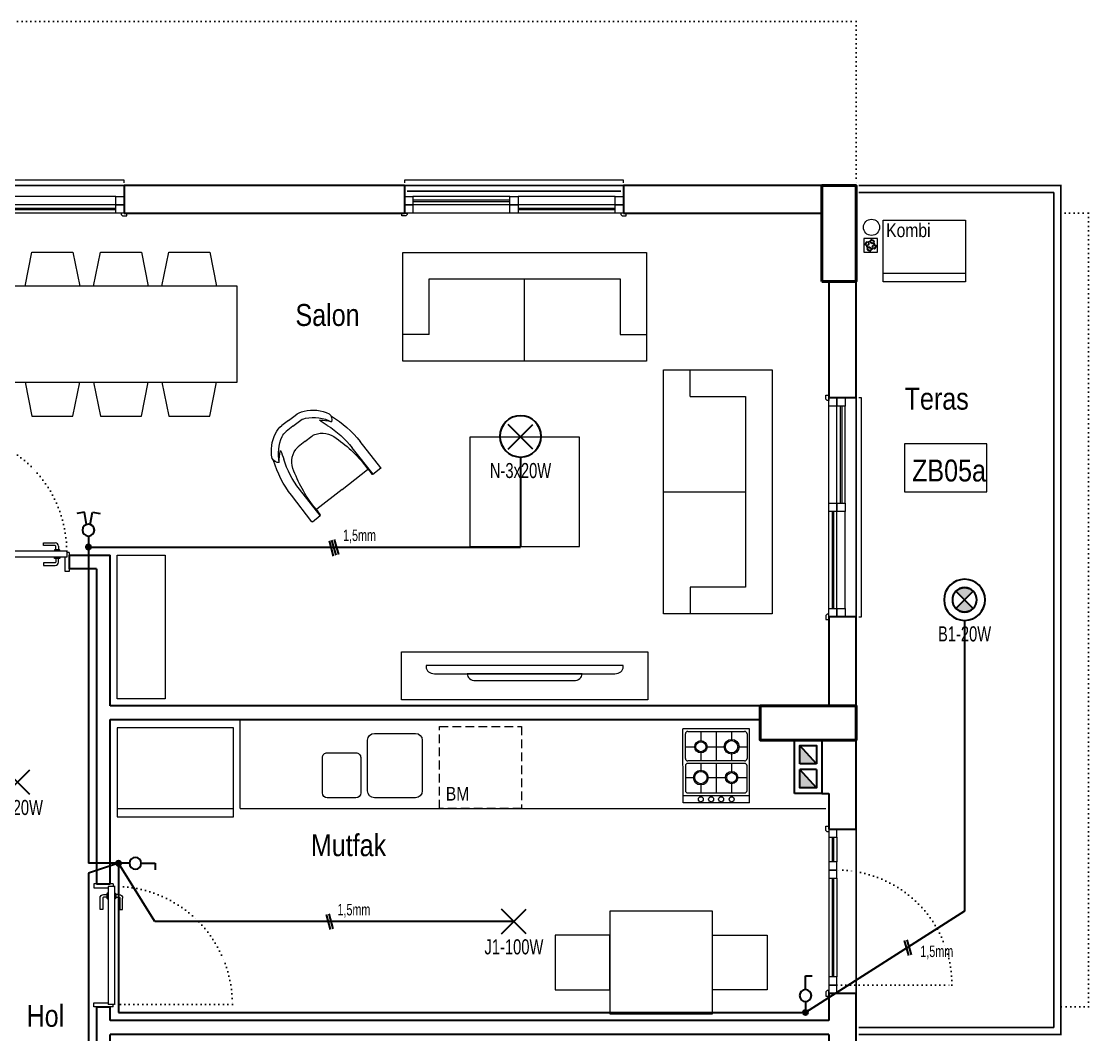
# Model space of a CAD drawing. Header units: millimetres. Extents: x 1852829 to 1882754, y -270850 to -231658.
# Drawn here: x 1858793 to 1859573, y -247561 to -246821 of the extents above; entities that cross this region are included whole.
import ezdxf
from ezdxf.enums import TextEntityAlignment as Align

# ---------------------------------------------------------------- set-up
doc = ezdxf.new("R2010")
doc.units = ezdxf.units.MM
for name, pattern in [('CONTINOUS', [0]), ('CONTINU', [0]), ('DASHED', [0.75, 0.5, -0.25]), ('izdüşüm arka', [3.174999999999999, 0, -3.174999999999999]), ('izdüşüm ön', [9.524999999999999, 6.35, -3.175])]:
    doc.linetypes.add(name, pattern=pattern)
for name, color, linetype, lineweight in [('a_ba', 6, 'Continuous', 50), ('a_doğrama', 251, 'Continuous', 20), ('a_duvar', 251, 'Continuous', 35), ('a_görünüş', 32, 'Continuous', 25), ('a_görünüş_ince', 8, 'Continuous', 20), ('a_izdüşüm_arka', 251, 'izdüşüm arka', 30), ('a_izdüşüm_ön', 6, 'izdüşüm ön', 9), ('a_not_mahal', 253, 'Continuous', 5), ('a_tefriş', 8, 'Continuous', 20), ('Aydınlatma', 4, 'CONTINOUS', 35), ('Aydınlatma_', 3, 'Continuous', 40), ('m_yib', 65, 'Continuous', 20), ('Priz', 6, 'CONTINOUS', 40), ('Topraklama', 3, 'DASHED', 40)]:
    doc.layers.add(name, color=color, linetype=linetype, lineweight=lineweight)
doc.layers.add('a_m2_taks', color=147, linetype='Continuous', plot=False)
doc.styles.add('Grupcad', font='arial.ttf', dxfattribs={"width": 0.7})
doc.styles.add('OL', font='tsimplex.shx', dxfattribs={"width": 0.8, "height": 12})
doc.styles.get("Standard").update_dxf_attribs({"font": 'ARIALN.TTF'})

# ---------------------------------------------------------------- blocks, each defined once
blk = doc.blocks.new('K2')
at = {"layer": 'a_doğrama', "color": 251, "linetype": 'Continuous'}
for p, q in [((-13.00000000162981, 88.09999999962747), (-13.00000000186265, 1.900000000372529)), ((-13.00000000162981, 88.09999999962747), (-8.500000001862645, 88.09999999962747)), ((-12.00000000162981, 90), (-12.00000000162981, 88.09999999962747)), ((-12.00000000162981, 90), (-10.00000000186265, 90)), ((-8.500000001862645, 88.09999999962747), (-8.500000001862645, 1.900000000372529)), ((-13.00000000186265, 1.900000000372529), (-8.500000001862645, 1.900000000372529)), ((-12.00000000186265, 0), (-12.00000000186265, 1.900000000372529)), ((-12.00000000186265, 0), (-10.00000000186265, 0))]:
    blk.add_line(p, q, dxfattribs=at)
for points in [[(-1.629814505577087e-09, 90.00000000005821), (1.999999998137355, 90), (1.999999998137355, 87), (-8.500000001862645, 87)], [(0, 0), (2, 0), (2, 3), (-8.500000001862645, 3)]]:
    blk.add_lwpolyline(points, dxfattribs=at)
at = {"layer": 'a_doğrama', "color": 251}
for points in [[(-14.00000000162981, 80.09999999962747), (-16.50000000162981, 80.09999999962747, 0.414213562373095), (-17.00000000162981, 79.59999999962747), (-17.00000000186265, 71.09999999962747), (-19.00000000186265, 71.09999999962747), (-19.00000000186265, 79.59999999962747)], [(-13.00000000162981, 83.09999999962747), (-13.50000000186265, 83.09999999962747, 0.4142135623730951), (-14.00000000186265, 82.59999999962747), (-14.00000000186265, 79.59999999962747, 0.414213562373095), (-13.50000000162981, 79.09999999968568), (-13.00000000162981, 79.09999999962747)], [(-8.500000001629815, 83.09999999962747), (-8.000000001629815, 83.09999999962747, -0.4142135623730951), (-7.500000001862645, 82.59999999962747), (-7.500000001862645, 79.59999999962747, -0.414213562373095), (-8.000000001629815, 79.09999999962747), (-8.500000001629815, 79.09999999962747)], [(-7.500000001862645, 80.09999999956926), (-5.000000001862645, 80.09999999962747, -0.414213562373095), (-4.500000001862645, 79.59999999962747), (-4.500000001862645, 71.09999999962747), (-2.500000001862645, 71.09999999962747), (-2.500000001629815, 79.59999999962747)]]:
    blk.add_lwpolyline(points, format="xyb", dxfattribs=at)
for points in [[(-16.50000000186265, 82.09999999962747), (-14.00000000162981, 82.09999999962747)], [(-5.000000001862645, 82.09999999962747), (-7.500000001862645, 82.09999999962747)]]:
    blk.add_lwpolyline(points, dxfattribs=at)
for centre, start, end in [((-16.50000000186265, 79.59999999962747), 90, 180), ((-5.000000001629815, 79.59999999962747), 0, 90)]:
    blk.add_arc(centre, 2.499999999999999, start, end, dxfattribs=at)
at = {"layer": 'a_izdüşüm_arka', "color": 251}
blk.add_lwpolyline([(-99.20006576180458, 1.900000000372529), (-13.00006576254964, 1.900000000372529)], dxfattribs=at)
blk.add_arc((-13.00006576254964, 1.900000000372529), 86.19999999925494, 89.99995624410063, 180, dxfattribs=at)
blk = doc.blocks.new('160p')
at = {"layer": 'a_doğrama', "color": 251}
for points in [[(-5.999925318639725, -6), (-5.999925318639725, 0), (-11.99992531863973, 0), (-11.99992531863973, -6)], [(7.46813602745533e-05, -6), (7.46813602745533e-05, 0), (-5.999925318639725, 0), (-5.999925318639725, -6)], [(-5.999925318639725, -83), (-5.999925318639725, -77), (-11.99992531863973, -77), (-11.99992531863973, -83)], [(7.46813602745533e-05, -83), (7.46813602745533e-05, -77), (-5.999925318639725, -77), (-5.999925318639725, -83)], [(-5.999925318639725, -160), (-5.999925318639725, -154), (-11.99992531863973, -154), (-11.99992531863973, -160)], [(7.46813602745533e-05, -160), (7.46813602745533e-05, -154), (-5.999925318639725, -154), (-5.999925318639725, -160)]]:
    blk.add_lwpolyline(points, close=True, dxfattribs=at)
for points in [[(2.000037341145799, -1.000074680894613), (2.00014936318621, 1.999925318174064), (0.0001493635354563594, 1.999999999068677), (0, -1.999999998137355), (1.000000001280569, -2.000037338584661), (2.000037341145799, -1.000074680894613)], [(-9.499925318639725, -6), (-9.499925318639725, -77)], [(-8.499925318639725, -6), (-8.499925318639725, -77)], [(-3.499925318639725, -83), (-3.499925318639725, -154)], [(-2.499925318639725, -83), (-2.499925318639725, -154)], [(2.000037341145799, -158.9999253191054), (2.00014936318621, -161.9999253181741), (0.0001493635354563594, -161.9999999990687), (0, -158.0000000018626), (1.000000001280569, -157.9999626614153), (2.000037341145799, -158.9999253191054)]]:
    blk.add_lwpolyline(points, dxfattribs=at)
at = {"layer": 'a_görünüş_ince', "color": 251}
for points in [[(-21.99992531829048, -160), (-23.99992531829048, -160), (-23.99992531805765, 0), (-21.99992531805765, 0)], [(-11.99992531863973, -77), (-11.99992531863973, -6)], [(-5.999925318639725, -77), (-5.999925318639725, -6)], [(-5.999925318639725, -77), (-5.999925318639725, -6)], [(7.46813602745533e-05, -77), (7.46813602745533e-05, -6)], [(-11.99992531863973, -154), (-11.99992531863973, -83)], [(-5.999925318639725, -154), (-5.999925318639725, -83)], [(-5.999925318639725, -154), (-5.999925318639725, -83)], [(7.46813602745533e-05, -154), (7.46813602745533e-05, -83)]]:
    blk.add_lwpolyline(points, dxfattribs=at)
blk = doc.blocks.new('kapı_120_c_blok')
at = {"layer": 'a_doğrama', "color": 251}
for points in [[(-1.999962659552693, 118.9999315539026), (-2.000074681593105, 121.9999315529712), (-7.468205876648426e-05, 122.0000062338659), (7.468159310519695e-05, 118.0000062366598), (-0.9999253198038787, 117.9999688962125), (-1.999962659552693, 118.9999315539026)], [(2.5, 113.9999937647372), (2.5, 95.99999376473716)], [(3.5, 113.9999937647372), (3.5, 95.99999376473716)], [(2.5, 83.99999376473716), (2.5, 11.99999376473716)], [(3.5, 83.99999376473716), (3.5, 11.99999376473716)], [(-1.999962659552693, 1.00006844609743), (-2.000074681593105, -1.999931552971248), (-7.468205876648426e-05, -2.000006233865861), (7.468159310519695e-05, 1.999993763340171), (-0.9999253198038787, 2.000031103787478), (-1.999962659552693, 1.00006844609743)]]:
    blk.add_lwpolyline(points, dxfattribs=at)
for points in [[(0, 113.9999937647372), (6, 113.9999937647372), (6, 119.9999937647372), (0, 119.9999937647372)], [(0, 89.99999376473716), (6, 89.99999376473716), (6, 95.99999376473716), (0, 95.99999376473716)], [(0, 83.99999376473716), (6, 83.99999376473716), (6, 89.99999376473716), (0, 89.99999376473716)], [(0, 5.999993764737155), (6, 5.999993764737155), (6, 11.99999376473716), (0, 11.99999376473716)], [(0, -6.235262844711542e-06), (6, -6.235262844711542e-06), (6, 5.999993764737155), (0, 5.999993764737155)]]:
    blk.add_lwpolyline(points, close=True, dxfattribs=at)
at = {"layer": 'a_görünüş_ince', "color": 251}
for points in [[(0, 113.9999937647372), (0, 95.99999376473716)], [(6, 113.9999937647372), (6, 95.99999376473716)], [(0, 83.99999376473716), (0, 11.99999376473716)], [(6, 83.99999376473716), (6, 11.99999376473716)]]:
    blk.add_lwpolyline(points, dxfattribs=at)
at = {"layer": 'a_izdüşüm_arka', "color": 251}
blk.add_lwpolyline([(6, 5.999993764737155), (90, 5.999993764737155)], dxfattribs=at)
blk.add_arc((6, 5.999993764737155), 84, 0, 90, dxfattribs=at)
blk = doc.blocks.new('baca_şönt')
at = {"layer": 'a_duvar'}
h = blk.add_hatch(color=256, dxfattribs=at)
h.dxf.hatch_style = 1
h.paths.add_polyline_path([(21.5, -5), (21.5, -17), (35, -17)])
h.paths.add_polyline_path([(4, -5), (4, -17), (17.5, -17)])
for p, q in [((4, -5), (17.5, -17)), ((17.5, -5), (17.5, -17)), ((21.5, -5), (21.5, -17)), ((21.5, -5), (35, -17))]:
    blk.add_line(p, q, dxfattribs=at)
blk.add_lwpolyline([(0, -21), (39, -21), (39, -1), (0, -1)], close=True, dxfattribs=at)
for points in [[(17.5, -5), (4, -5), (4, -17), (17.5, -17)], [(21.5, -17), (35, -17), (35, -5), (21.5, -5)]]:
    blk.add_lwpolyline(points, dxfattribs=at)
blk = doc.blocks.new('tefriş_koltuk_202x90')
at = {"layer": 'a_tefriş'}
for p, q in [((0, -90), (0, -22)), ((-79, -68), (-101, -68)), ((79, -68), (101, -68))]:
    blk.add_line(p, q, dxfattribs=at)
for points in [[(101, -90), (101, 0), (-101, 0), (-101, -90), (101, -90)], [(79, -68), (79, -22), (-79, -22), (-79, -68)]]:
    blk.add_lwpolyline(points, dxfattribs=at)
blk = doc.blocks.new('tefirş_tv')
at = {"layer": 'a_tefriş'}
for points in [[(35, 10), (35, 10, 0.4142135623730951), (30, 15), (-30, 15, 0.4142135623730951), (-35, 10), (-35, 10)], [(60, 4), (60, 5, 0.4142135623730951), (55, 10), (-55, 10, 0.4142135623730951), (-60, 5), (-60, 4)]]:
    blk.add_lwpolyline(points, format="xyb", close=True, dxfattribs=at)
blk = doc.blocks.new('berjer')
at = {"layer": 'a_tefriş'}
for p, q in [((-45.11935203615576, 45.11935203522444), (-40.78809299878776, 49.45061107352376)), ((-45.11935203615576, 45.11935203522444), (-49.45061107352376, 40.78809299878776)), ((-41.38582823146135, 41.38582823053002), (-45.71708726882935, 37.05456919409335)), ((-41.38582823146135, 41.38582823053002), (-37.05456919409335, 45.71708726882935)), ((-31.33129615616053, 31.33129615616053), (-35.81989120971411, 26.84270110167563)), ((-31.33129615616053, 31.33129615616053), (-26.84270110260695, 35.81989120971411)), ((26.14163578953594, 19.02857515588403), (8.839422742836177, 36.23462168127298)), ((21.03066797554493, 13.63476462848485), (3.635116833262146, 31.03031577169895)), ((0, 0), (16.64469332713634, 16.64469332620502)), ((26.14163579046726, 18.74573244340718), (20.9831872722134, 13.58728392515332)), ((0, 0), (-16.64469332620502, -16.64469332713634)), ((-13.63476462941617, -21.03066797554493), (-31.03031577169895, -3.635116834193468)), ((-19.02857515681535, -26.14163579046726), (-36.23462168127298, -8.8394227437675)), ((-18.74573244340718, -26.14163579046726), (-13.58728392515332, -20.9831872722134))]:
    blk.add_line(p, q, dxfattribs=at)
for centre, radius, start, end in [((-24.95190078299493, 27.68061684630811), 27.31490963461683, 71.2857810383373, 110.6992657101921), ((-29.84692268818617, 38.50944076292217), 15.47315144086772, 107.9155990487043, 135), ((-29.84692268818617, 38.50944076292217), 10.19315144086772, 107.9155990487043, 135), ((-23.6740696830675, 18.49804666079581), 31.13435292817492, 71.43542045174232, 107.3961134573846), ((18.90258335880935, 123.073942091316), 85.70503700180817, 240.9453993008818, 245.5445182520784), ((-18.62384833302349, 23.89296862110496), 24.60455590835769, 78.60271917646246, 99.58190532737154), ((-19.18481034040451, 48.93780612945557), 5.501489104969204, 350.3155593719413, 56.99355132943278), ((-44.88707561977208, -17.49187668226659), 75.98074264370517, 45, 66.6891349402459), ((-38.50944076292217, 29.84692268818617), 15.47315144086772, 135, 162.0844010082246), ((-17.49361036531627, 23.20644046738744), 15.88526816016115, 57.41122510723135, 117.4935829310175), ((-45.67820542864501, -18.4504573456943), 69.85807512918048, 45.09711326862043, 65.38238985746013), ((-27.43458522111177, 24.75531058944762), 27.61471703749474, 159.0996063976023, 198.2964325101138), ((-18.22753540705889, 23.46706273034215), 31.45459763238073, 162.3913813611114, 198.1670355798636), ((-38.50944076292217, 29.84692268818617), 10.19315144086772, 135, 162.0844010082246), ((-21.03602307382971, 30.01321318093687), 8.211882820313201, 117.4935829310175, 135.1056624353747), ((-53.89537511952221, -49.32772510591894), 96.96992796154555, 43.3320110913487, 62.3787438084131), ((-23.20644046738744, 17.49361036531627), 15.88526816016115, 152.5064170659033, 212.5887748835562), ((-30.01321318093687, 21.03602307289839), 8.211882820313201, 134.8943375551924, 152.5064170659033), ((-49.03964123874903, 19.08297523111105), 5.501489104969204, 213.0064486890213, 279.6844406303027), ((-23.38895947765559, 18.29916406795382), 25.15668896123466, 169.8799947503615, 190.6270425549495), ((-123.073942091316, -18.90258335880935), 85.70503700186869, 24.45548175951596, 29.054600636276), ((18.4504573456943, 45.67820542864501), 69.85807512918048, 204.6176101397614, 224.9028867408125), ((16.36185061372817, 16.92753603868186), 0.4, 315, 46.03658046117663), ((110.8474203646183, 118.5488440915942), 138.3603392181288, 227.0869290071156, 229.3483828305995), ((26.00021443329751, 18.88715380057693), 0.2, 315, 45), ((17.49187668226659, 44.88707561977208), 75.98074264370517, 203.7042343870346, 225), ((49.32772510591894, 53.89537511952221), 96.96992796158423, 207.6212561915869, 226.6679889086513), ((20.84176591504365, 13.72870528139174), 0.2, 229.3483828305995, 315), ((-16.92753603961319, -16.36185061372817), 0.4, 223.9634194774339, 315), ((-118.5488440915942, -110.8474203646183), 138.3603392181288, 40.65161717880635, 42.91307104490297), ((-13.72870528232306, -20.84176591597497), 0.2, 315, 40.65161717880635), ((-18.88715380057693, -26.00021443329751), 0.2, 225, 315)]:
    blk.add_arc(centre, radius, start, end, dxfattribs=at)
blk = doc.blocks.new('A$C2A0A03CE')
at = {"layer": 'a_tefriş'}
for p, q in [((-54.00000000000728, -24.29999999981374), (-53.99999999999272, 24.29999999982829)), ((-53.99999999999272, 24.29999999982829), (7.275957614183426e-12, 24.29999999982829)), ((-48.5999999996202, 24.29999999982829), (-48.5999999996202, -24.29999999981374)), ((-7.275957614183426e-12, -24.29999999982829), (7.275957614183426e-12, 24.29999999982829)), ((-46.79999999982101, 20.70000000018626), (-46.79999999980646, -20.70000000018626)), ((-27.00000000000728, 22.50000000001455), (-44.99999999999272, 22.50000000001455)), ((-35.54999999980646, 22.5), (-35.54999999982101, 15.74999999998545)), ((-25.19999999924767, -20.70000000017171), (-25.19999999924767, 20.70000000018626)), ((-23.39999999943393, -20.70000000018626), (-23.39999999944848, 20.70000000018626)), ((-21.5999999996202, 22.5), (-3.599999999634747, 22.5)), ((-13.04999999980646, 22.50000000001455), (-13.04999999980646, 14.84999999962747)), ((-1.79999999980646, 20.70000000018626), (-1.79999999980646, -20.70000000017171)), ((-40.04999999979191, 11.25000000001455), (-46.79999999980646, 11.25)), ((-25.19999999923311, 11.25000000001455), (-31.04999999980646, 11.25000000001455)), ((-16.64999999943393, 11.25), (-23.39999999943393, 11.25000000001455)), ((-1.79999999980646, 11.25), (-9.449999999247666, 11.25000000001455)), ((-25.19999999924767, 0), (-46.79999999980646, 0)), ((-35.54999999980646, 6.75), (-35.54999999980646, -7.650000000372529)), ((-1.79999999980646, 0), (-23.39999999943393, 0)), ((-13.04999999980646, 7.650000000372529), (-13.04999999980646, -6.75)), ((-39.14999999943393, -11.24999999998545), (-46.79999999980646, -11.25)), ((-35.54999999980646, -14.85000000055879), (-35.54999999982101, -22.49999999998545)), ((-25.19999999924767, -11.25), (-31.94999999926222, -11.25)), ((-17.54999999980646, -11.25000000001455), (-23.39999999943393, -11.25)), ((-1.79999999980646, -11.25), (-8.54999999980646, -11.25)), ((-44.99999999999272, -22.49999999998545), (-26.99999999999272, -22.49999999998545)), ((-3.599999999620195, -22.49999999998545), (-21.5999999996202, -22.5)), ((-13.04999999980646, -15.74999999998545), (-13.04999999980646, -22.5)), ((-54.00000000000728, -24.29999999981374), (-7.275957614183426e-12, -24.29999999982829))]:
    blk.add_line(p, q, dxfattribs=at)
for centre, radius in [((-35.55000000003929, 11.25000000001455), 5.399999999999999), ((-35.55000000003929, 11.25000000001455), 4.5), ((-13.05000000003929, 11.25), 4.5), ((-51.39153562881256, 11.25), 1.8), ((-13.05000000003929, 11.25), 3.600000000000001), ((-51.39153562881256, 3.745324387215078), 1.8), ((-51.39153562881256, -3.533333812825731), 1.8), ((-35.55000000002474, -11.24999999998545), 4.5), ((-35.55000000002474, -11.24999999998545), 3.600000000000001), ((-13.05000000005384, -11.25000000001455), 5.399999999999999), ((-13.05000000005384, -11.25000000001455), 4.5), ((-51.39153562882711, -11.25000000001455), 1.8)]:
    blk.add_circle(centre, radius, dxfattribs=at)
for centre, radius, start, end in [((-45.00000000024011, 20.70000000018626), 1.799999999999642, 90, 180), ((-27.00000000022555, 20.70000000020082), 1.799999999999727, 0, 90), ((-21.59999999986758, 20.70000000017171), 1.799999999999727, 90, 180), ((-3.599999999853026, 20.70000000018626), 1.799999999999756, 0, 90), ((-45.00000000022555, -20.70000000018626), 1.799999999999727, 180, 270), ((-27.000000000211, -20.70000000017171), 1.799999999999613, 270, 0), ((-21.59999999985303, -20.70000000018626), 1.799999999999613, 180, 270), ((-3.599999999838474, -20.70000000018626), 1.799999999999727, 270, 0)]:
    blk.add_arc(centre, radius, start, end, dxfattribs=at)
blk = doc.blocks.new('90_p_c_blok')
at = {"layer": 'a_doğrama'}
for points in [[(1.000074681360275, 1.999962659319863), (-1.999925317708403, 2.000074681360275), (-1.999999998603016, 7.46818259358406e-05), (1.999999998603016, -7.46818259358406e-05), (2.000037339050323, 0.999925319571048), (1.000074681360275, 1.999962659319863)], [(88.99992531910539, 1.999962659319863), (91.99992531817406, 2.000074681360275), (91.99999999906868, 7.46818259358406e-05), (88.00000000186265, -7.46818259358406e-05), (87.99996266141534, 0.999925319571048), (88.99992531910539, 1.999962659319863)], [(84.00000000046566, -2.500000000465661), (6.000000000465661, -2.500000000465661)], [(84.00000000046566, -3.500000000465661), (6.000000000465661, -3.500000000465661)]]:
    blk.add_lwpolyline(points, dxfattribs=at)
for points in [[(4.656612873077393e-10, -4.656612873077393e-10), (6.000000000465661, -4.656612873077393e-10), (6.000000000465661, -6.000000000465661), (4.656612873077393e-10, -6.000000000465661)], [(4.656612873077393e-10, -6.000000000465661), (6.000000000465661, -6.000000000465661), (6.000000000465661, -12.00000000046566), (4.656612873077393e-10, -12.00000000046566)], [(84.00000000046566, -4.656612873077393e-10), (90.00000000046566, -4.656612873077393e-10), (90.00000000046566, -6.000000000465661), (84.00000000046566, -6.000000000465661)], [(84.00000000046566, -6.000000000465661), (90.00000000046566, -6.000000000465661), (90.00000000046566, -12.00000000046566), (84.00000000046566, -12.00000000046566)]]:
    blk.add_lwpolyline(points, close=True, dxfattribs=at)
at = {"layer": 'a_görünüş_ince'}
for points in [[(6.000000000465661, -4.656612873077393e-10), (84.00000000046566, -4.656612873077393e-10)], [(6.000000000465661, -6.000000000465661), (84.00000000046566, -6.000000000465661)], [(6.000000000465661, -6.000000000465661), (84.00000000046566, -6.000000000465661)], [(6.000000000465661, -12.00000000046566), (84.00000000046566, -12.00000000046566)], [(4.656612873077393e-10, -22), (4.656612873077393e-10, -24), (90.00000000069849, -24.00000000040745), (90.00000000069849, -22.00000000040745)]]:
    blk.add_lwpolyline(points, dxfattribs=at)
blk = doc.blocks.new('tefriş_süzgeç')
at = {"layer": 'a_tefriş'}
for p, q in [((4.999999999767168, 0), (-4.999999999767168, 0)), ((-4.999999999767168, 0), (-5.00000000023283, -9.999999999068676)), ((4.999999999767168, -9.999999999068676), (4.999999999767168, 0)), ((-3.624374986393377, -5.061997667886316), (-4.124374985927715, -5.061997668817638)), ((-2.624374985927715, -5.061997667886316), (-3.124374985927715, -5.061997667886316)), ((-2.580978826852515, -7.580978826619684), (-2.934532216982915, -7.934532217681407)), ((-2.549553412196473, -2.511978339935012), (-2.898696066995398, -2.154068565527268)), ((-1.960721618304887, -3.338196313462503), (-2.30986427217249, -2.980286539986083)), ((-1.873872044263407, -6.873872044496237), (-2.227425434859469, -7.227425436489284)), ((-1.624374985927715, -5.061997667886316), (-2.124374985927715, -5.061997667886316)), ((-1.166765264002606, -6.166765264235437), (-1.52031865552999, -6.520318654365838)), ((-1.152982795378193, -3.943617439828813), (-1.502125448780134, -3.585707665421068)), ((-0.157720073460041, -2.526679446673369), (-0.157720073460041, -2.026679447604692)), ((-0.0619976662273985, -1.499620349357428), (-0.0619976662273985, -0.999620350288751)), ((-0.0619976681191474, -2.99962035100907), (-0.0619976685848087, -3.501690010540187)), ((-0.0619976681191474, -6.624374984763563), (-0.0619976676534861, -7.124374984763563)), ((-0.0619976676534861, -7.624374986626207), (-0.0619976681191474, -8.124374986626206)), ((1.042769928695634, -3.957230071537196), (1.396323318826034, -3.603676681406795)), ((1.056382559938356, -6.152982796542346), (1.4142923343461, -6.502125450409948)), ((1.500379648292437, -5.061997667886316), (2.000379649223759, -5.061997667886316)), ((1.749876709422096, -3.250123291276395), (2.103430098621174, -2.896569899283349)), ((1.772202108753845, -6.851268104277551), (2.130111884092912, -7.200410758145153)), ((2.456983491079881, -2.543016509152948), (2.810536880744621, -2.189463119022548)), ((2.488021658966317, -7.549553413875401), (2.8459314329084, -7.898696067743003)), ((2.500379649223759, -5.061997667886316), (3.000379648758098, -5.061997667886316)), ((3.500379649689422, -5.061997667886316), (4.000379649689422, -5.061997666954994)), ((-5.00000000023283, -9.999999999068676), (4.999999999767168, -9.999999999068676)), ((-0.0619976685848087, -8.624374985694885), (-0.0619976681191474, -9.124374986626206))]:
    blk.add_line(p, q, dxfattribs=at)
for centre, radius, start, end in [((-0.0619976681191474, -5.061997667886316), 4.062377317597922, 134.2895954455946, 179.9999999466391), ((-0.0619976681191474, -5.061997667886316), 3.562377317597923, 134.2895954455946, 179.9999999466391), ((-0.0619976681191474, -5.061997667886316), 3.062377317597923, 179.9999999466391, 225.0000000094237), ((-0.0619976681191474, -5.061997667886316), 2.562377317597923, 179.9999999466391, 225.0000000094237), ((-0.0619976681191474, -5.061997667886316), 3.562377317597923, 225.0000000094237, 269.9999999733196), ((-0.3842644772885251, -4.420736038768153), 2.404751406819375, 84.59432072315609, 143.2015872092405), ((-0.0619976681191474, -5.061997667886316), 2.062377317597923, 134.2895954455946, 179.9999999466391), ((-0.1431039219996819, -4.967836399330735), 2.441200708543581, 90.34304790748254, 138.1212251299477), ((-0.0619976681191474, -5.061997667886316), 1.562377317597923, 134.2895954455946, 179.9999999466391), ((-0.0619976681191474, -5.061997667886316), 2.062377317597923, 225.0000000094237, 269.9999999733196), ((-0.0619976681191474, -5.061997667886316), 1.562377317597923, 225.0000000094237, 269.9999999733196), ((-0.0619976681191474, -5.061997667886316), 4.062377317597922, 45.00000000942374, 89.99999997331958), ((-0.0619976681191474, -5.061997667886316), 3.562377317597923, 45.00000000942374, 89.99999997331958), ((-0.0619976681191474, -5.061997667886316), 2.062377317597923, 45.00000000942374, 89.99999997331958), ((-0.0619976681191474, -5.061997667886316), 1.562377317597923, 45.00000000942374, 89.99999997331958), ((-0.0619976681191474, -5.061997667886316), 2.562377317597923, 269.9999999733196, 315.710404554327), ((-0.0619976681191474, -5.061997667886316), 3.062377317597923, 269.9999999733196, 315.710404554327), ((-0.0619976681191474, -5.061997667886316), 1.562377317597923, 314.2895954455946, 359.9999999466391), ((-0.0619976681191474, -5.061997667886316), 2.062377317597923, 314.2895954455946, 359.9999999466391), ((-0.0619976681191474, -5.061997667886316), 2.562377317597923, 359.9999999466391, 45.00000000942374), ((-0.0619976681191474, -5.061997667886316), 3.062377317597923, 359.9999999466391, 45.00000000942374), ((-0.0619976681191474, -5.061997667886316), 3.562377317597923, 314.2895954455946, 359.9999999466391), ((-0.0619976681191474, -5.061997667886316), 4.062377317597922, 314.2895954455946, 359.9999999466391), ((-0.0619976681191474, -5.061997667886316), 4.062377317597922, 225.0000000094237, 269.9999999733196)]:
    blk.add_arc(centre, radius, start, end, dxfattribs=at)
blk = doc.blocks.new('J1-20W')
at = {"layer": 'Aydınlatma', "color": 1, "linetype": 'CONTINU'}
for p, q in [((9, 9), (-9, -9)), ((-9, 9), (9, -9))]:
    blk.add_line(p, q, dxfattribs=at)
at = {"layer": 'Aydınlatma', "linetype": 'CONTINU', "style": 'Grupcad', "width": 0.7, "flags": 8}
blk.add_attdef('J1-20W', text='', height=11, dxfattribs=at).set_placement((0, 18.74764386721654), align=Align.MIDDLE_CENTER)
blk = doc.blocks.new('N-3x20W')
at = {"layer": 'Aydınlatma', "color": 6, "linetype": 'CONTINU'}
for p, q in [((9, 9), (-9, -9)), ((-9, 9), (9, -9))]:
    blk.add_line(p, q, dxfattribs=at)
at = {"layer": 'Aydınlatma', "linetype": 'CONTINU'}
blk.add_circle((0, -0.3079431056394242), 15.11081903452493, dxfattribs=at)
at = {"layer": 'Aydınlatma', "linetype": 'CONTINU', "style": 'Grupcad', "width": 0.7, "flags": 8}
blk.add_attdef('N-3X20W', text='', height=11, dxfattribs=at).set_placement((0, 24.80287592888635), align=Align.MIDDLE_CENTER)
blk = doc.blocks.new('B1-20W')
at = {"layer": 'Aydınlatma', "linetype": 'CONTINU'}
h = blk.add_hatch(color=1, dxfattribs=at)
edge = h.paths.add_edge_path()
edge.add_arc((-1.164153218269348e-10, 1.891748979687691e-10), 8.90954544273853, 44.99999999941044, 135.0000000005896)
edge.add_line((-6.300000000046566, 6.299999999959255), (6.300000000046566, -6.30000000007567))
edge.add_arc((-1.164153218269348e-10, -1.891748979687691e-10), 8.90954544273853, 224.9999999994104, 315.0000000005896, ccw=False)
edge.add_line((-6.299999999930151, -6.299999999959255), (6.299999999930151, 6.299999999959255))
at = {"layer": 'Aydınlatma', "color": 1, "linetype": 'CONTINU'}
for p, q in [((-6.300000000046566, 6.299999999959255), (6.300000000046566, -6.30000000007567)), ((6.299999999930151, 6.299999999959255), (-6.299999999930151, -6.299999999959255))]:
    blk.add_line(p, q, dxfattribs=at)
at = {"layer": 'Aydınlatma', "color": 4, "linetype": 'CONTINU'}
blk.add_circle((-2.91038304567337e-11, -2.91038304567337e-11), 15, dxfattribs=at)
at = {"layer": 'Aydınlatma', "color": 1, "linetype": 'CONTINU'}
blk.add_circle((0, -2.91038304567337e-11), 8.909545442950497, dxfattribs=at)
for centre, start, end in [((-1.164153218269348e-10, 1.891748979687691e-10), 44.99999999928148, 135.0000000007185), ((-1.164153218269348e-10, -1.891748979687691e-10), 224.9999999992815, 315.0000000007185)]:
    blk.add_arc(centre, 8.90954544273853, start, end, dxfattribs=at)
at = {"layer": 'Aydınlatma', "linetype": 'CONTINU', "style": 'Grupcad', "width": 0.7, "flags": 8}
blk.add_attdef('B1-20W', text='', height=11, dxfattribs=at).set_placement((-2.91038304567337e-11, 24.9999999999709), align=Align.MIDDLE_CENTER)
blk = doc.blocks.new('NORMAL ANAHTAR')
at = {"layer": 'Aydınlatma', "color": 6, "linetype": 'CONTINU'}
for p, q in [((0, 18.75986064848257), (-4.863207719157799, 18.75986064848257)), ((0, 8.636846400011564), (0, 18.75986064848257))]:
    blk.add_line(p, q, dxfattribs=at)
blk.add_circle((0, 4.31842319999123), 4.318423200000162, dxfattribs=at)
blk = doc.blocks.new('KOMUTATOR ANAHTAR')
at = {"layer": 'Aydınlatma', "color": 6, "linetype": 'CONTINU'}
for p, q in [((-2.876584113124409, 17.46272058073373), (-8.55538248429366, 16.51159817440202)), ((-1.361482364300173, 8.416611178297899), (-2.876584113124409, 17.46272058073373)), ((1.361482364300173, 8.416611178297899), (2.876584113124409, 17.46272058073373)), ((2.876584113124409, 17.46272058073373), (8.55538248429366, 16.51159817440202))]:
    blk.add_line(p, q, dxfattribs=at)
blk.add_circle((0, 4.318423200005782), 4.318423200000162, dxfattribs=at)
blk = doc.blocks.new('BUAT (Enerji)')
at = {"layer": 'Priz', "linetype": 'CONTINU'}
h = blk.add_hatch(color=256, dxfattribs=at)
edge = h.paths.add_edge_path()
edge.add_arc((0, 0), 1.75, 0, 360)
blk.add_circle((0, 0), 1.75, dxfattribs=at)

msp = doc.modelspace()

# ---------------------------------------------------------------- linework, layer by layer
at = {"layer": 'a_ba', "color": 253}
for points in [[(1859377.71015413, -247011.2790664083), (1859402.71015413, -247011.2790664083), (1859402.71015413, -246941.2790664083), (1859377.71015413, -246941.2790664083)], [(1859332.710147536, -247321.2790660121), (1859332.710147536, -247346.2790660121), (1859402.710147536, -247346.2790660121), (1859402.710147536, -247321.2790660121)]]:
    msp.add_lwpolyline(points, close=True, dxfattribs=at)
at = {"layer": 'a_duvar'}
for p, q in [((1859072.710152118, -246941.2790664083), (1858867.710156701, -246941.2790664083)), ((1858867.710156701, -246941.2790664083), (1858867.710156701, -246961.2790664083)), ((1859072.710152118, -246941.2790664027), (1859072.710152118, -246961.2790664083)), ((1859402.71015413, -246941.2790664083), (1859232.710152118, -246941.2790664083)), ((1859232.710152118, -246941.2790664083), (1859232.710152118, -246961.2790664083)), ((1859402.71015413, -246961.2790664083), (1859402.71015413, -246941.2790664083)), ((1858867.710156701, -246961.2790664083), (1859072.710152118, -246961.2790664083)), ((1859232.710152118, -246961.2790664083), (1859377.71015413, -246961.2790664083)), ((1859402.71015413, -246961.2790664083), (1859402.71015413, -246961.2790664083)), ((1859402.71015413, -247096.2790662129), (1859402.71015413, -246961.2790664083)), ((1859382.71015413, -247011.2790664083), (1859382.71015413, -247096.2790662129)), ((1858827.710146745, -247211.2790660175), (1858857.710146754, -247211.2790660175)), ((1858857.710146754, -247321.2790660175), (1858857.710146754, -247211.2790660175)), ((1858847.710146754, -247221.2790660175), (1858827.710146745, -247221.2790660175)), ((1858847.710146754, -247221.2790660175), (1858847.710146754, -247451.2790660088)), ((1859382.71015413, -247256.2790662129), (1859382.71015413, -247321.2790660175)), ((1859402.71015413, -247411.2790660121), (1859402.71015413, -247256.2790662129)), ((1859382.71015413, -247321.2790660175), (1858857.710146754, -247321.2790660175)), ((1858857.710146754, -247331.2790660174), (1859332.710147536, -247331.2790660175)), ((1858857.710146754, -247451.2789270262), (1858857.710146754, -247331.2790660174)), ((1859382.71015413, -247385.2790660121), (1859382.71015413, -247411.2790660121)), ((1859382.71015413, -247531.2790660121), (1859382.71015413, -247551.2790660176)), ((1859402.71015413, -247541.2790660121), (1859402.71015413, -247531.2790660121)), ((1858847.710146754, -247541.2790660176), (1858847.710146754, -247566.278927035)), ((1858857.710146754, -247551.2790660176), (1858857.710146754, -247541.2789270349)), ((1859369.501068875, -247541.2790704776), (1859369.501070966, -247541.2790660122)), ((1859402.71015204, -247561.2790704776), (1859402.71015204, -247541.2790704776)), ((1859382.71015413, -247551.2790660176), (1858857.710146754, -247551.2790660176)), ((1858857.710146754, -247566.278927035), (1858857.710146754, -247561.2790660176)), ((1859382.71015413, -247561.2790660176), (1858857.710146754, -247561.2790660176)), ((1859382.71015413, -247561.2790660176), (1859382.710154136, -247616.2790660176)), ((1859402.71015204, -247561.2790660121), (1859402.71015204, -247561.2790704776)), ((1859402.710153682, -247616.2790656584), (1859402.71015204, -247561.2790660121))]:
    msp.add_line(p, q, dxfattribs=at)
for points in [[(1859402.71015413, -247096.2790662129), (1859382.71015413, -247096.2790662129)], [(1858827.710146745, -247211.2803168617), (1858827.710146745, -247221.2790660175)], [(1859402.71015413, -247256.2790662129), (1859382.71015413, -247256.2790662129)], [(1859377.710147536, -247385.2790660121), (1859382.71015413, -247385.2790660121)], [(1859382.71015413, -247411.2790660121), (1859402.71015413, -247411.2790660121)], [(1858847.710146754, -247451.2790660088), (1858857.708895911, -247451.2789270436)], [(1859382.71015413, -247531.2790660121), (1859402.71015413, -247531.2790660121)], [(1858847.710146754, -247541.2790660176), (1858857.710146755, -247541.2789270349)]]:
    msp.add_lwpolyline(points, dxfattribs=at)
at = {"layer": 'a_görünüş', "color": 251}
for points in [[(1859230.710152075, -246941.2790598117), (1859074.716326073, -246941.2790662406)], [(1859404.710147536, -246941.2790664083), (1859552.25067501, -246941.2790664083)], [(1859552.25067501, -246941.2790664083), (1859552.250675011, -247561.2790704799)], [(1859230.710152075, -246945.2790598129), (1859074.716326073, -246945.279066323)], [(1859404.710147589, -246946.2790664083), (1859547.25067501, -246946.2790664083)], [(1859547.25067501, -246946.2790664083), (1859547.250675011, -247556.2790704799)], [(1859404.710145446, -247556.2790704799), (1859547.250675011, -247556.2790704799)], [(1859404.710145446, -247561.2790704799), (1859552.250675011, -247561.2790704799)]]:
    msp.add_lwpolyline(points, dxfattribs=at)
at = {"layer": 'a_izdüşüm_arka'}
msp.add_lwpolyline([(1857322.71014586, -247561.2790660307), (1857173.169644984, -247561.2790660307), (1857173.169644984, -247546.2790660307), (1857173.169644984, -247541.2790660307), (1857152.726917955, -247541.2790660307), (1857152.726917954, -246961.279066012), (1857173.169644984, -246961.2790660121), (1857173.169644984, -246941.2790664027), (1857322.71014586, -246941.2790660121), (1857322.71014586, -246821.279066012), (1859402.710147536, -246821.279066012), (1859402.710147536, -246941.2790660121), (1859552.250668416, -246941.2790660121), (1859552.250668416, -246961.2790660121), (1859572.693395446, -246961.2790660121), (1859572.693395446, -247541.279066012), (1859552.250668417, -247541.279066012), (1859552.250668417, -247561.2790660121), (1859402.710147536, -247561.2790660121)], dxfattribs=at)
at = {"layer": 'a_izdüşüm_ön', "color": 251}
msp.add_lwpolyline([(1859098.24359646, -247396.2790660174), (1859098.24359646, -247336.2790660174), (1859158.24359646, -247336.2790660174), (1859158.24359646, -247396.2790660174)], close=True, dxfattribs=at)
at = {"layer": 'a_m2_taks'}
msp.add_lwpolyline([(1857322.71014586, -246941.2790664082), (1858297.710161506, -246941.2790664083), (1858297.710189303, -247230.2790660175), (1858447.710161506, -247231.2790660175), (1858447.710161506, -246941.2790664083), (1859402.71015413, -246941.2790664083), (1859402.710147536, -248721.2790620546), (1857322.71014586, -248721.2790620546)], close=True, dxfattribs=at)
at = {"layer": 'a_not_mahal'}
msp.add_lwpolyline([(1859498.227418104, -247129.909482855), (1859438.227418104, -247129.909482855), (1859438.227418104, -247164.909482855), (1859498.227418104, -247164.909482855)], close=True, dxfattribs=at)
at = {"layer": 'a_tefriş', "lineweight": 20}
for p, q in [((1859422.621404234, -246966.5480787158), (1859482.621403957, -246966.542313026)), ((1859422.625728501, -247011.5480785079), (1859422.621404234, -246966.5480787158)), ((1859482.621403957, -246966.542313026), (1859482.625728224, -247011.5423128183)), ((1859482.625151656, -247005.5423128461), (1859422.625151932, -247005.5480785356)), ((1859482.625728224, -247011.5423128183), (1859422.625728501, -247011.5480785079))]:
    msp.add_line(p, q, dxfattribs=at)
at = {"layer": 'a_tefriş'}
msp.add_line((1858952.708887961, -247396.2559001507), (1859380.71015413, -247396.2790660175), dxfattribs=at)
for points in [[(1858795.422264031, -247014.7740033533), (1858800.422264031, -246989.7740033533), (1858830.422264031, -246989.7740033533), (1858835.422264031, -247014.7740033533)], [(1858845.422264031, -247014.7740033533), (1858850.422264031, -246989.7740033533), (1858880.422264031, -246989.7740033533), (1858885.422264031, -247014.7740033533)], [(1858895.422264031, -247014.7740033533), (1858900.422264031, -246989.7740033533), (1858930.422264031, -246989.7740033533), (1858935.422264031, -247014.7740033533)], [(1858795.422264031, -247084.7740033533), (1858800.422264031, -247109.7740033533), (1858830.422264031, -247109.7740033533), (1858835.422264031, -247084.7740033533)], [(1858845.422264031, -247084.7740033533), (1858850.422264031, -247109.7740033533), (1858880.422264031, -247109.7740033533), (1858885.422264031, -247084.7740033533)], [(1858895.422264031, -247084.7740033533), (1858900.422264031, -247109.7740033533), (1858930.422264031, -247109.7740033533), (1858935.422264031, -247084.7740033533)], [(1858952.708887961, -247396.2559001507), (1858952.708887961, -247331.2790660174)], [(1858862.711727839, -247337.2782957636), (1858862.708565669, -247402.2781496817), (1858947.708565766, -247402.2781496817), (1858947.712043304, -247337.2782957636), (1858862.712043402, -247337.2782957636), (1858862.708854149, -247396.2781496887), (1858947.708853855, -247396.2822337189)]]:
    msp.add_lwpolyline(points, dxfattribs=at)
for points in [[(1858950.422264031, -247014.7740033533), (1858780.422264031, -247014.7740033533), (1858780.422264031, -247084.7740033533), (1858950.422264031, -247084.7740033533)], [(1859120.516295212, -247205.0200384379), (1859200.516295212, -247205.0200384379), (1859200.5196805, -247125.020038169), (1859120.5196805, -247125.020038169)], [(1858862.710146754, -247211.2790660175), (1858897.710146754, -247211.2790660175), (1858897.710146754, -247316.2790660121), (1858862.710146754, -247316.2790660121)], [(1859250.516295214, -247281.891376361), (1859250.516295214, -247316.891376361), (1859070.516295214, -247316.895752101), (1859070.516295214, -247281.895752101)], [(1859297.791187222, -247546.2790660176), (1859297.79118722, -247471.279066017), (1859222.791187221, -247471.279066017), (1859222.79118722, -247546.2790660176)], [(1859222.791187221, -247528.7790660181), (1859222.791187221, -247488.7790660178), (1859182.791187221, -247488.7790660178), (1859182.791187221, -247528.7790660181)], [(1859337.791187221, -247528.7790660181), (1859297.79118722, -247528.7790660181), (1859297.79118722, -247488.7790660178), (1859337.791187221, -247488.7790660178)]]:
    msp.add_lwpolyline(points, close=True, dxfattribs=at)
for points in [[(1859045.709133522, -247346.4602887717, -0.4142135623730951), (1859050.709202949, -247341.4603582682), (1859080.709203067, -247341.4607751966, -0.4142135623730951), (1859085.709133518, -247346.4608446775), (1859085.708619304, -247383.4608447781, -0.4142135623730949), (1859080.708549876, -247388.4607752593), (1859050.708549761, -247388.4603583311, -0.4142135623730951), (1859045.708619308, -247383.4602888723), (1859045.709133522, -247346.4602887717)], [(1859012.709056381, -247359.0603721788, -0.4142135623730951), (1859016.20910498, -247355.5604208263), (1859037.209105063, -247355.5607126762, -0.4142135623730951), (1859040.709056379, -247359.0607613128), (1859040.708696429, -247384.9607613833, -0.4142135623730949), (1859037.208647829, -247388.4607127201), (1859016.208647748, -247388.4604208703, -0.4142135623730951), (1859012.708696431, -247384.9603722492), (1859012.709056381, -247359.0603721788)]]:
    msp.add_lwpolyline(points, format="xyb", dxfattribs=at)
at = {"layer": 'Aydınlatma'}
for p, q in [((1859157.480444793, -247139.565298171), (1859157.480444793, -247205.2790660175)), ((1858841.710146754, -247205.2790660175), (1858841.710146754, -247436.3334318168)), ((1858841.710146754, -247205.2790660175), (1859157.480444793, -247205.2790660175)), ((1859482.002683344, -247258.8730495755), (1859482.002683344, -247471.3386288395)), ((1858863.710146754, -247436.3334318168), (1858841.710146754, -247436.3334318168)), ((1858863.710146754, -247436.3334318168), (1858841.710146754, -247443.4580833794)), ((1858841.710146754, -247443.4580833793), (1858841.710146754, -247652.427955849)), ((1858890.152196703, -247478.7452379004), (1858863.710146754, -247436.3334318168)), ((1858863.710146754, -247436.3334318168), (1858863.710146754, -247545.2690471328)), ((1859482.002683344, -247471.3386288395), (1859365.726504273, -247545.2690471343)), ((1859152.662491608, -247478.7452379004), (1858890.152196703, -247478.7452379004)), ((1858863.710146754, -247545.2690471328), (1859365.726504273, -247545.2690471343))]:
    msp.add_line(p, q, dxfattribs=at)
at = {"layer": 'Aydınlatma', "color": 6}
for p, q in [((1858841.710146754, -247197.2790660175), (1858841.710146754, -247205.2790660175)), ((1858871.710146754, -247436.3334318168), (1858863.710146754, -247436.3334318168)), ((1859365.726504274, -247537.2690471344), (1859365.726504274, -247545.2690471344))]:
    msp.add_line(p, q, dxfattribs=at)
at = {"layer": 'Aydınlatma', "color": 3}
for p, q in [((1859020.883580946, -247211.8621066316), (1859017.786086757, -247200.8649357211)), ((1859022.808675554, -247211.3198790522), (1859019.711181365, -247200.3227081417)), ((1859024.733770163, -247210.7776514727), (1859021.636275974, -247199.7804805623)), ((1859018.71951703, -247484.786050935), (1859015.622022841, -247473.7888800245)), ((1859020.644611639, -247484.2438233556), (1859017.54711745, -247473.2466524451)), ((1859441.277480104, -247503.7157276426), (1859438.179985915, -247492.7185567321)), ((1859443.202574713, -247503.1735000632), (1859440.105080524, -247492.1763291527))]:
    msp.add_line(p, q, dxfattribs=at)
at = {"layer": 'm_yib'}
msp.add_circle((1859414.011216855, -246971.7126484763), 5.9173625985261, dxfattribs=at)

# ---------------------------------------------------------------- block references
at = {"rotation": 180}
msp.add_blockref('90_p_c_blok', (1858867.710156701, -246961.2790661844), dxfattribs=at)
msp.add_blockref('kapı_120_c_blok', (1859382.71015413, -247531.2790597768))
at = {"layer": 'a_duvar', "xscale": -1}
for name, p, rotation in [('160p', (1859072.710163031, -246961.2789917214), 90), ('baca_şönt', (1859378.710147536, -247385.2790660121), 270.0000000000001)]:
    msp.add_blockref(name, p, dxfattribs=dict(at, rotation=rotation))
msp.add_blockref('160p', (1859382.710228812, -247096.2790662134), dxfattribs=at)
at = {"layer": 'a_izdüşüm_arka', "ltscale": 5, "rotation": 269.9992036878906}
msp.add_blockref('K2', (1858737.710007771, -247221.2790660184), dxfattribs=at)
at = {"layer": 'a_izdüşüm_arka', "ltscale": 5, "xscale": -1, "rotation": 0.0007963121093723657}
msp.add_blockref('K2', (1858847.710146754, -247541.2790660176), dxfattribs=at)
at = {"layer": 'a_tefriş', "rotation": 89.99999999999991}
msp.add_blockref('tefriş_süzgeç', (1859408.325896344, -246984.7905605837), dxfattribs=at)
at = {"layer": 'a_tefriş', "lineweight": -3, "extrusion": (2.241813849475929e-16, 1.098172062017961e-31, -1), "xscale": 0.8823529411764706, "yscale": 0.8823529411764706, "zscale": -0.8823529411764706}
msp.add_blockref('tefriş_koltuk_202x90', (-1859160.516295214, -246990.019972804), dxfattribs=at)
at = {"layer": 'a_tefriş', "lineweight": -3, "extrusion": (1.235443569770206e-31, -2.241813849475929e-16, -1), "xscale": 0.8823529411764706, "yscale": 0.8823529411764706, "zscale": -0.8823529411764706, "rotation": 90.00000000000001}
msp.add_blockref('tefriş_koltuk_202x90', (-1859341.398648155, -247165.0200383035), dxfattribs=at)
at = {"layer": 'a_tefriş', "xscale": -1, "rotation": 82.98673295830223}
msp.add_blockref('berjer', (1859027.147346512, -247163.1489687984), dxfattribs=at)
at = {"layer": 'a_tefriş', "extrusion": (0, 0, -1), "xscale": -1.2, "rotation": 180.0000016677939}
msp.add_blockref('tefirş_tv', (-1859160.516764948, -247287.8957521043), dxfattribs=at)
at = {"layer": 'a_tefriş', "color": 113, "rotation": 90.0007963271045}
msp.add_blockref('A$C2A0A03CE', (1859300.531703246, -247338.1598545562), dxfattribs=at)
at = {"layer": 'Aydınlatma', "linetype": 'CONTINU'}
ref = msp.add_blockref('N-3x20W', (1859157.480444793, -247124.7624222422), dxfattribs=dict(at, xscale=-1, rotation=180))
ref.add_attrib('N-3X20W', 'N-3x20W', dxfattribs={"layer": 'Aydınlatma_', "color": 4, "linetype": 'Continuous', "height": 11, "style": 'Grupcad', "width": 0.7}).set_placement((1859157.480444793, -247149.4152299582), align=Align.MIDDLE_CENTER)
at = {"layer": 'Aydınlatma', "linetype": 'CONTINU', "xscale": -1}
for name, p in [('KOMUTATOR ANAHTAR', (1858841.710146754, -247197.2790660175)), ('NORMAL ANAHTAR', (1859365.726504274, -247537.2690471344))]:
    msp.add_blockref(name, p, dxfattribs=at)
at = {"layer": 'Aydınlatma', "linetype": 'CONTINU', "xscale": -1, "rotation": 270.0000000000001}
msp.add_blockref('NORMAL ANAHTAR', (1858871.710146754, -247436.3334318168), dxfattribs=at)
at = {"layer": 'Priz', "color": 4, "linetype": 'CONTINU', "xscale": -1}
msp.add_blockref('BUAT (Enerji)', (1858841.710146754, -247205.2790660175), dxfattribs=at)
at = {"layer": 'Priz', "color": 4, "linetype": 'CONTINU', "xscale": -1, "rotation": 180}
for p in [(1858863.710146754, -247436.3334318168), (1859365.726504274, -247545.2690471343)]:
    msp.add_blockref('BUAT (Enerji)', p, dxfattribs=at)
at = {"layer": 'Topraklama'}
ref = msp.add_blockref('B1-20W', (1859482.002683344, -247243.8730495756), dxfattribs=dict(at, xscale=-1, rotation=180))
ref.add_attrib('B1-20W', 'B1-20W', dxfattribs={"layer": 'Aydınlatma', "linetype": 'CONTINU', "height": 11, "style": 'Grupcad', "width": 0.7, "flags": 8}).set_placement((1859482.002683344, -247268.7304847734), align=Align.MIDDLE_CENTER)
ref = msp.add_blockref('J1-20W', (1858789.937981719, -247376.9490194675), dxfattribs=dict(at, xscale=-1, rotation=180))
ref.add_attrib('J1-20W', 'J1-20W', dxfattribs={"layer": 'Aydınlatma', "linetype": 'CONTINU', "height": 11, "style": 'Grupcad', "width": 0.7, "flags": 8}).set_placement((1858789.937981719, -247395.5540985326), align=Align.MIDDLE_CENTER)
ref = msp.add_blockref('J1-20W', (1859152.662491608, -247478.7452379004), dxfattribs=dict(at, xscale=-1, rotation=180))
ref.add_attrib('J1-20W', 'J1-100W', dxfattribs={"layer": 'Aydınlatma', "linetype": 'CONTINU', "height": 11, "style": 'Grupcad', "width": 0.7, "flags": 8}).set_placement((1859152.662491608, -247497.3503169654), align=Align.MIDDLE_CENTER)

# ---------------------------------------------------------------- texts
at = {"layer": 'a_not_mahal'}
for s, height, p in [('Kombi', 10, (1859424.70481355, -246978.9181866154)), ('Salon', 16, (1858993.014207152, -247043.7822241674)), ('Teras', 16, (1859438.227418104, -247104.9094828552)), ('BM', 10, (1859102.860051636, -247390.5180370811)), ('Mutfak', 16, (1859004.299239329, -247431.1142442829)), ('Hol', 16, (1858796.493593999, -247555.7602801267))]:
    msp.add_text(s, height=height, dxfattribs=at).set_placement(p)
msp.add_text('ZB05a', height=16, rotation=359.9999974912192, dxfattribs=at).set_placement((1859470.651522182, -247157.4094830189), align=Align.CENTER)
at = {"layer": 'Priz', "color": 3, "linetype": 'CONTINU', "style": 'OL', "width": 0.7}
for p in [(1859027.813826862, -247200.9073423128), (1859023.724668337, -247474.3735141956), (1859449.68327153, -247504.8201842748)]:
    msp.add_text('1,5mm', height=8.4, dxfattribs=at).set_placement(p)

doc.saveas('drawing.dxf')
